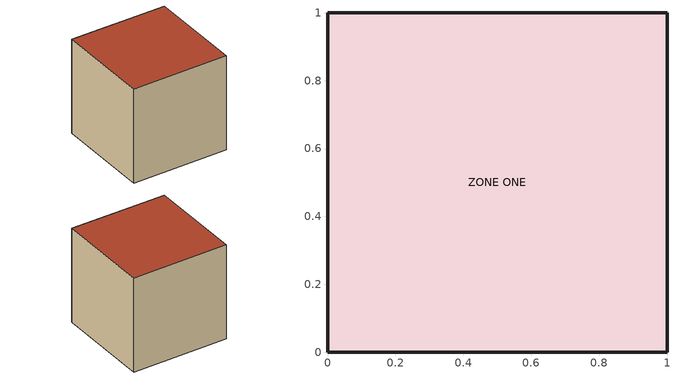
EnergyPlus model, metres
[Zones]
ZONE ONE
 floor outside (WALL-1): 0,0 0,1 1,1 1,0 z0
 wall outside (WALL-1): 1,1 0,1 0,0 1,0 1,1 z0:1
 roof outside (WALL-1): 0,1 0,0 1,0 1,1 z1
[Site:Location]
LONDON ENGLAND: Latitude {deg}=51.48; Longitude {deg}=-0.45; Time Zone {hr}=0; Elevation {m}=62
[Site:GroundReflectance]
0, 0, 0, 0, 0, 0, 0, 0, 0, 0, 0, 0
[Building]
Case G3.2.4: North Axis {deg}=0; Terrain=Country; Loads Convergence Tolerance Value=0.04; Temperature Convergence Tolerance Value {deltaC}=0.04; Solar Distribution=FullInteriorAndExterior; Maximum Number of Warmup Days=25; Minimum Number of Warmup Days=6
[Material] Roughness=Smooth; Solar Absorptance=1e-07; Visible Absorptance=1e-07
Name | Thickness {m} | Conductivity {W/m-K} | Density {kg/m3} | Specific Heat {J/kg-K} | Thermal Absorptance
LAYER 1 | 0.005 | 0.14 | 800 | 1500 | 1e-07
LAYER 2 | 0.1 | 0.04 | 50 | 1000 | 1e-07
LAYER 3 | 0.2 | 1.2 | 2000 | 1000 | 0.9999
[Construction]
WALL-1: LAYER 1, LAYER 2, LAYER 3
[Zone]
ZONE ONE: Type=1; Multiplier=1; Ceiling Height {m}=1; Volume {m3}=1
[Zone equipment]
ZONE ONE: Zone1Air
[ZoneHVAC:IdealLoadsAirSystem]
Zone1Air: Maximum Heating Supply Air Temperature {C}=50; Minimum Cooling Supply Air Temperature {C}=13; Maximum Heating Supply Air Humidity Ratio {kgWater/kgDryAir}=0.01; Minimum Cooling Supply Air Humidity Ratio {kgWater/kgDryAir}=0.01; Dehumidification Control Type=ConstantSupplyHumidityRatio; Humidification Control Type=ConstantSupplyHumidityRatio
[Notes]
CIBSE TM33 Case G3.2.4-Dynamic Conduction.idf
Basic file description: 1m cube with all surfaces identical construction
Author:   R. H. Henninger,  GARD Analytics, Inc.
Date:     June 19, 2007
Run:      December (20 C) and January (30 C)
Building: Fictional 1 zone building
Internal: None.
System:   None.
Plant:    None.
Material layer names follow:
